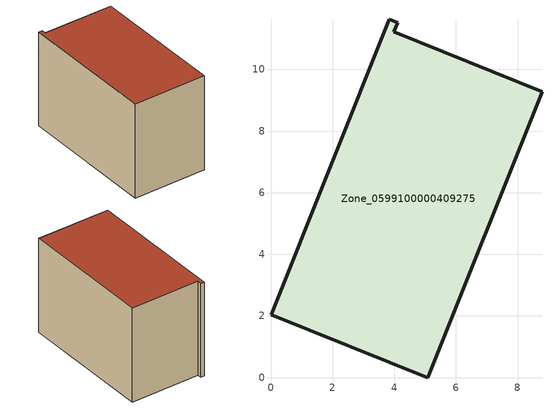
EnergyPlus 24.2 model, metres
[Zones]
Zone_0599100000409275
 floor ground (C_G): 0,2.04 3.83,11.62 4.11,11.51 3.99,11.22 8.79,9.27 5.08,0 z0.36
 wall outside (C_F): 5.08,0 8.79,9.27 3.99,11.22 4.11,11.51 3.83,11.62 0,2.04 5.08,0 z0.36:7.54
 roof outside (C_R): 3.83,11.62 0,2.04 5.08,0 8.79,9.27 3.99,11.22 4.11,11.51 z7.54
[BUILDING]
Pand.0599100000409275: North Axis=0; Terrain=City; Loads Convergence Tolerance Value=0.04; Temperature Convergence Tolerance Value=0.4; Solar Distribution=FullExterior; Maximum Number of Warmup Days=25; Minimum Number of Warmup Days=1
[Site:Location]
Rotterdam.The.Hague.AP_ZH_NLD Design_Conditions: Latitude=51.96; Longitude=4.45; Time Zone=1; Elevation=-4.5
[SITE:GROUNDTEMPERATURE:BUILDINGSURFACE]
18, 18, 18, 18, 18, 18, 18, 18, 18, 18, 18, 18
[MATERIAL] Thermal Absorptance=0.9; Solar Absorptance=0.7; Visible Absorptance=0.7
Name | Roughness | Thickness | Conductivity | Density | Specific Heat
G.TI.1992-2005 | MediumSmooth | 0.15 | 0.06 | 540 | 1210
F.TI.1992-2005 | Rough | 0.3 | 0.12 | 1920 | 840
R.TI.1992-2005 | MediumRough | 0.2 | 0.08 | 1500 | 1000
[CONSTRUCTION]
C_G: G.TI.1992-2005
C_F: F.TI.1992-2005
C_R: R.TI.1992-2005
[ZONE]
Zone_0599100000409275: Type=1; Multiplier=1; Ceiling Height=Autocalculate; Volume=Autocalculate; Floor Area=autocalculate; Part of Total Floor Area=Yes
[ZONEINFILTRATION:DESIGNFLOWRATE]
Infil_Zone_0599100000409275: Zone or ZoneList or Space or SpaceList=Zone_0599100000409275; Schedule=AlwaysOn; Design Flow Rate Calculation Method=Flow/Area; Flow Rate per Floor Area=0.0015; Constant Term Coefficient=1; Temperature Term Coefficient=0; Velocity Term Coefficient=0; Velocity Squared Term Coefficient=0
[HVACTEMPLATE:ZONE:IDEALLOADSAIRSYSTEM]
Zone_0599100000409275: Maximum Heating Supply Air Temperature=50; Minimum Cooling Supply Air Temperature=13; Maximum Heating Supply Air Humidity Ratio=0.0156; Minimum Cooling Supply Air Humidity Ratio=0.0077; Heating Limit=NoLimit; Cooling Limit=NoLimit; Dehumidification Control Type=ConstantSensibleHeatRatio; Cooling Sensible Heat Ratio=0.7; Dehumidification Setpoint=60; Humidification Control Type=None; Humidification Setpoint=30; Outdoor Air Method=None; Outdoor Air Flow Rate per Person=0.00944; Outdoor Air Flow Rate per Zone Floor Area=0; Outdoor Air Flow Rate per Zone=0; Demand Controlled Ventilation Type=None; Outdoor Air Economizer Type=NoEconomizer; Heat Recovery Type=None; Sensible Heat Recovery Effectiveness=0.7; Latent Heat Recovery Effectiveness=0.65
[ZONECONTROL:THERMOSTAT]
ThermostatControl_Zone_0599100000409275: Zone or ZoneList=Zone_0599100000409275; Control Type Schedule=DualSetpointControlType; Control 1=Thermostat_Zone_0599100000409275; Temperature Difference Between Cutout And Setpoint=0
[THERMOSTATSETPOINT:DUALSETPOINT]
Thermostat_Zone_0599100000409275: Heating Setpoint Temperature Schedule=HeatingSetpoint_Zone_0599100000409275; Cooling Setpoint Temperature Schedule=CoolingSetpoint_Zone_0599100000409275
[SCHEDULE:COMPACT]
HeatingSetpoint_Zone_0599100000409275: Through: 12/31, For: AllDays, Until: 24:00, 21
CoolingSetpoint_Zone_0599100000409275: Through: 12/31, For: AllDays, Until: 24:00, 24
DualSetpointControlType: Through: 12/31, For: AllDays, Until: 24:00, 4
AlwaysOn: Through: 12/31, For: AllDays, Until: 24:00, 1
